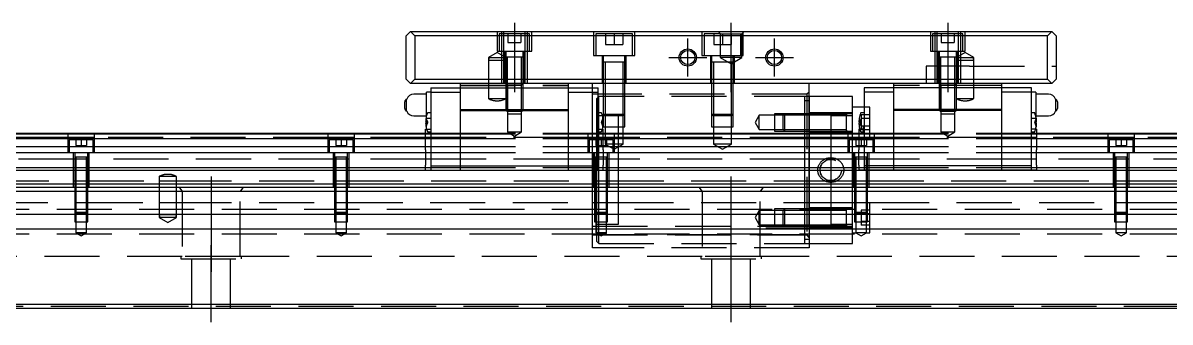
# Model space of a CAD drawing. Extents: x -18 to 1046, y -319 to 82.
# Drawn here: x 246.6 to 511.3, y -291 to -221.9 of the extents above; entities that cross this region are included whole.
import ezdxf

# ---------------------------------------------------------------- set-up
doc = ezdxf.new("R2010")
doc.units = 0
doc.linetypes.add('CENTER', pattern=[50.8, 31.75, -6.35, 6.35, -6.35])
doc.linetypes.add('DASHED', pattern=[19.05, 12.7, -6.35])
doc.layers.get('0').update_dxf_attribs({"linetype": 'CONTINUOUS'})
doc.layers.add('CENTER', color=1, linetype='CENTER')

msp = doc.modelspace()

# ---------------------------------------------------------------- linework, layer by layer
at = {"color": 7, "linetype": 'CONTINUOUS'}
for p, q in [((335, -224.87), (336, -223.87)), ((335, -234.87), (335, -224.87)), ((336, -223.87), (484, -223.87)), ((336, -223.87), (337, -224.87)), ((483, -224.87), (337, -224.87)), ((337, -224.87), (337, -234.87)), ((483, -224.87), (484, -223.87)), ((483, -234.87), (483, -224.87)), ((484, -223.87), (485, -224.87)), ((485, -224.87), (485, -234.87)), ((336, -235.87), (335, -234.87)), ((337, -234.87), (336, -235.87)), ((337, -234.87), (483, -234.87)), ((484, -235.87), (483, -234.87)), ((485, -234.87), (484, -235.87)), ((484, -235.87), (336, -235.87)), ((340.7, -237.87), (339.7, -237.87)), ((339.7, -243.33), (339.7, -237.87)), ((340.7, -236.87), (340.7, -237.87)), ((340.7, -236.87), (347.5, -236.87)), ((340.7, -237.87), (340.7, -254.87)), ((340.7, -237.87), (347.5, -237.87)), ((347.5, -235.87), (347.5, -236.87)), ((347.5, -236.87), (347.5, -241.87)), ((347.5, -236.87), (372.5, -236.87)), ((372.5, -236.87), (372.5, -235.87)), ((372.5, -236.87), (379.3, -236.87)), ((372.5, -241.87), (372.5, -236.87)), ((372.5, -237.87), (379.3, -237.87)), ((378, -236.87), (378, -235.87)), ((379.3, -237.87), (379.3, -236.87)), ((379.3, -254.87), (379.3, -237.87)), ((428, -247.37), (428, -235.87)), ((447.5, -236.87), (440.7, -236.87)), ((440.7, -236.87), (440.7, -237.87)), ((440.7, -237.87), (440.7, -254.87)), ((447.5, -237.87), (440.7, -237.87)), ((447.5, -235.87), (447.5, -236.87)), ((447.5, -236.87), (447.5, -241.87)), ((472.5, -236.87), (447.5, -236.87)), ((472.5, -236.87), (472.5, -235.87)), ((479.3, -236.87), (472.5, -236.87)), ((472.5, -241.87), (472.5, -236.87)), ((479.3, -237.87), (472.5, -237.87)), ((479.3, -237.87), (479.3, -236.87)), ((480.3, -237.87), (479.3, -237.87)), ((479.3, -254.87), (479.3, -237.87)), ((480.3, -237.87), (480.3, -243.33)), ((334.7, -241.62), (334.7, -240.12)), ((335.12, -242.26), (335.12, -239.48)), ((339.7, -238.37), (336.75, -238.37)), ((438, -238.87), (428, -238.87)), ((438, -247.37), (438, -238.87)), ((483.25, -238.37), (480.3, -238.37)), ((484.88, -239.48), (484.88, -242.26)), ((485.3, -240.12), (485.3, -241.62)), ((336.75, -243.37), (339.69, -243.37)), ((340.7, -242.67), (339.99, -242.67)), ((347.5, -241.87), (372.5, -241.87)), ((347.5, -241.87), (347.5, -242.12)), ((347.5, -242.12), (347.5, -254.87)), ((347.5, -242.12), (372.5, -242.12)), ((372.5, -242.12), (372.5, -241.87)), ((372.5, -254.87), (372.5, -242.12)), ((380.01, -242.67), (379.3, -242.67)), ((440.7, -241.37), (438, -241.37)), ((440.7, -242.67), (439.99, -242.67)), ((447.5, -241.87), (447.5, -242.12)), ((472.5, -241.87), (447.5, -241.87)), ((447.5, -242.12), (447.5, -254.87)), ((472.5, -242.12), (447.5, -242.12)), ((472.5, -242.12), (472.5, -241.87)), ((472.5, -254.87), (472.5, -242.12)), ((480.01, -242.67), (479.3, -242.67)), ((480.31, -243.37), (483.25, -243.37)), ((339.5, -244.77), (339.58, -244.77)), ((339.58, -244.97), (339.5, -244.97)), ((339.58, -244.77), (339.58, -244.97)), ((380.42, -244.97), (380.42, -244.77)), ((380.42, -244.77), (380.5, -244.77)), ((380.5, -244.97), (380.42, -244.97)), ((439.5, -244.77), (439.58, -244.77)), ((439.58, -244.97), (439.5, -244.97)), ((439.58, -244.77), (439.58, -244.97)), ((480.42, -244.97), (480.42, -244.77)), ((480.42, -244.77), (480.5, -244.77)), ((480.5, -244.97), (480.42, -244.97)), ((0, -247.37), (339.5, -247.37)), ((0, -247.5), (339.5, -247.5)), ((0, -248.58), (339.5, -248.58)), ((339.5, -248.84), (339.5, -246.44)), ((339.5, -246.44), (339.71, -246.44)), ((339.5, -250.4), (339.5, -248.84)), ((339.99, -247.07), (340.7, -247.07)), ((379.3, -247.07), (380.01, -247.07)), ((380.29, -246.44), (380.5, -246.44)), ((380.5, -248.84), (380.5, -246.44)), ((380.5, -247.37), (439.5, -247.37)), ((380.5, -247.5), (439.5, -247.5)), ((380.5, -248.58), (439.5, -248.58)), ((380.5, -250.4), (380.5, -248.84)), ((439.5, -246.44), (439.5, -248.84)), ((439.71, -246.44), (439.5, -246.44)), ((439.5, -248.84), (439.5, -250.4)), ((439.99, -247.07), (440.7, -247.07)), ((479.3, -247.07), (480.01, -247.07)), ((480.5, -246.44), (480.29, -246.44)), ((480.5, -246.44), (480.5, -248.84)), ((480.5, -247.37), (820, -247.37)), ((480.5, -247.5), (820, -247.5)), ((480.5, -248.58), (820, -248.58)), ((480.5, -248.84), (480.5, -250.4)), ((0, -250.45), (339.5, -250.45)), ((339.5, -251.22), (339.5, -250.4)), ((339.5, -251.22), (339.5, -254.74)), ((380.5, -251.22), (380.5, -250.4)), ((380.5, -250.45), (439.5, -250.45)), ((380.5, -251.22), (380.5, -254.74)), ((439.5, -250.4), (439.5, -251.22)), ((439.5, -254.74), (439.5, -251.22)), ((480.5, -250.4), (480.5, -251.22)), ((480.5, -250.45), (820, -250.45)), ((480.5, -254.74), (480.5, -251.22)), ((0, -251.8), (339.5, -251.8)), ((381.5, -252.87), (378.5, -252.87)), ((379.3, -252.87), (378.5, -252.87)), ((380, -252.87), (379.3, -252.87)), ((380.5, -252.87), (380, -252.87)), ((380.5, -251.8), (439.5, -251.8)), ((381.5, -252.87), (380.5, -252.87)), ((439.5, -252.87), (438.5, -252.87)), ((441.5, -252.87), (440.7, -252.87)), ((480.5, -251.8), (820, -251.8)), ((0, -255.28), (339.5, -255.28)), ((0, -255.87), (339.5, -255.87)), ((339.5, -255.87), (339.5, -254.74)), ((339.5, -255.87), (380.5, -255.87)), ((340.7, -254.87), (347.5, -254.87)), ((340.7, -254.87), (340.7, -255.87)), ((340.7, -255.87), (347.5, -255.87)), ((347.5, -254.87), (347.5, -255.87)), ((347.5, -254.87), (372.5, -254.87)), ((347.5, -255.87), (372.5, -255.87)), ((372.5, -254.87), (379.3, -254.87)), ((372.5, -255.87), (372.5, -254.87)), ((372.5, -255.87), (379.3, -255.87)), ((379.3, -255.87), (379.3, -254.87)), ((380.5, -255.87), (380.5, -254.74)), ((380.5, -255.28), (439.5, -255.28)), ((380.5, -255.87), (820, -255.87)), ((439.5, -254.74), (439.5, -255.87)), ((440.7, -255.87), (439.5, -255.87)), ((447.5, -254.87), (440.7, -254.87)), ((440.7, -254.87), (440.7, -255.87)), ((447.5, -255.87), (440.7, -255.87)), ((447.5, -254.87), (447.5, -255.87)), ((472.5, -254.87), (447.5, -254.87)), ((472.5, -255.87), (447.5, -255.87)), ((479.3, -254.87), (472.5, -254.87)), ((472.5, -255.87), (472.5, -254.87)), ((479.3, -255.87), (472.5, -255.87)), ((479.3, -255.87), (479.3, -254.87)), ((480.5, -255.87), (479.3, -255.87)), ((480.5, -254.74), (480.5, -255.87)), ((480.5, -255.28), (820, -255.28)), ((0, -259.07), (820, -259.07)), ((1, -259.87), (819, -259.87)), ((818, -260.87), (2, -260.87)), ((818, -266.17), (2, -266.17)), ((818, -269.57), (2, -269.57)), ((819, -287.87), (1, -287.87)), ((2, -286.87), (818, -286.87))]:
    msp.add_line(p, q, dxfattribs=at)
at = {"color": 3, "linetype": 'DASHED'}
for p, q in [((356, -223.87), (356, -228.37)), ((356.5, -224.37), (356.5, -228.37)), ((363.5, -224.37), (356.5, -224.37)), ((357, -223.87), (357, -224.37)), ((357, -224.37), (357, -228.37)), ((357.5, -223.87), (357.5, -235.87)), ((358.5, -224.37), (358.5, -226.37)), ((360, -224.37), (360, -226.37)), ((361.5, -224.37), (361.5, -226.37)), ((362.5, -235.87), (362.5, -223.87)), ((363, -224.37), (363, -223.87)), ((363, -228.37), (363, -224.37)), ((363.5, -228.37), (363.5, -224.37)), ((364, -228.37), (364, -223.87)), ((378.25, -223.87), (378.25, -229.37)), ((378.75, -224.37), (378.75, -229.37)), ((387.25, -224.37), (378.75, -224.37)), ((381, -224.37), (381, -226.87)), ((383, -224.37), (383, -226.87)), ((385, -224.37), (385, -226.87)), ((387.25, -229.37), (387.25, -224.37)), ((387.75, -229.37), (387.75, -223.87)), ((403.25, -223.87), (403.25, -229.37)), ((403.75, -224.37), (403.75, -229.37)), ((407.5, -224.37), (403.75, -224.37)), ((406, -224.37), (406, -226.87)), ((407, -223.87), (407.5, -224.37)), ((407.5, -224.37), (407.5, -229.87)), ((407.5, -224.37), (412.5, -224.37)), ((408, -224.37), (408, -226.87)), ((410, -224.37), (410, -226.87)), ((412.25, -229.37), (412.25, -224.37)), ((412.5, -224.37), (413, -223.87)), ((412.5, -229.87), (412.5, -224.37)), ((412.75, -229.37), (412.75, -223.87)), ((456, -223.87), (456, -228.37)), ((456.5, -224.37), (456.5, -228.37)), ((463.5, -224.37), (456.5, -224.37)), ((457, -223.87), (457, -224.37)), ((457, -224.37), (457, -228.37)), ((457.5, -223.87), (457.5, -235.87)), ((458.5, -224.37), (458.5, -226.37)), ((460, -224.37), (460, -226.37)), ((461.5, -224.37), (461.5, -226.37)), ((462.5, -235.87), (462.5, -223.87)), ((463, -224.37), (463, -223.87)), ((463, -228.37), (463, -224.37)), ((463.5, -228.37), (463.5, -224.37)), ((464, -228.37), (464, -223.87)), ((358.5, -226.37), (360, -226.37)), ((360, -226.37), (361.5, -226.37)), ((381, -226.87), (383, -226.87)), ((383, -226.87), (385, -226.87)), ((406, -226.87), (408, -226.87)), ((408, -226.87), (410, -226.87)), ((458.5, -226.37), (460, -226.37)), ((460, -226.37), (461.5, -226.37)), ((356, -228.72), (354, -229.87)), ((354, -229.87), (354, -230.5)), ((354.17, -229.87), (354, -230.5)), ((354, -229.87), (358, -229.87)), ((356, -228.37), (364, -228.37)), ((358, -229.87), (356, -228.72)), ((357, -228.37), (357, -235.87)), ((357.75, -228.37), (357.75, -235.87)), ((358, -230.5), (357.83, -229.87)), ((358, -228.37), (358, -229.77)), ((362, -229.77), (358, -229.77)), ((362, -229.77), (358, -229.77)), ((362, -229.77), (358, -229.77)), ((362, -229.77), (358, -229.77)), ((358, -229.77), (358, -235.87)), ((358, -229.77), (358, -229.77)), ((358, -229.77), (358, -229.78)), ((358.35, -229.77), (358.35, -235.87)), ((361.65, -235.87), (361.65, -229.77)), ((362, -229.77), (362, -228.37)), ((362, -229.77), (362, -229.77)), ((362, -235.87), (362, -229.77)), ((362, -229.78), (362, -229.77)), ((362.25, -235.87), (362.25, -228.37)), ((363, -235.87), (363, -228.37)), ((378.25, -229.37), (387.75, -229.37)), ((380.25, -229.37), (380.25, -235.87)), ((380.5, -229.37), (380.5, -230.97)), ((385.5, -230.97), (385.5, -229.37)), ((385.75, -235.87), (385.75, -229.37)), ((403.25, -229.37), (412.75, -229.37)), ((405.25, -229.37), (405.25, -235.87)), ((405.5, -229.37), (405.5, -230.97)), ((407.5, -229.87), (410, -231.31)), ((412.5, -229.87), (407.5, -229.87)), ((410, -231.31), (412.5, -229.87)), ((410.5, -230.97), (410.5, -229.37)), ((410.75, -235.87), (410.75, -229.37)), ((456, -228.37), (464, -228.37)), ((457, -228.37), (457, -235.87)), ((457.75, -228.37), (457.75, -235.87)), ((458, -228.37), (458, -229.77)), ((462, -229.77), (458, -229.77)), ((462, -229.77), (458, -229.77)), ((462, -229.77), (458, -229.77)), ((462, -229.77), (458, -229.77)), ((462, -229.77), (458, -229.77)), ((462, -229.77), (458, -229.77)), ((458, -229.77), (458, -229.78)), ((458, -229.77), (458, -235.87)), ((458, -229.77), (458, -229.77)), ((458.35, -229.77), (458.35, -235.87)), ((458.35, -229.77), (458.35, -235.87)), ((461.65, -235.87), (461.65, -229.77)), ((461.65, -235.87), (461.65, -229.77)), ((462, -229.77), (462, -228.37)), ((464, -228.72), (462, -229.87)), ((462, -229.78), (462, -229.77)), ((462, -229.77), (462, -229.77)), ((462, -235.87), (462, -229.77)), ((462.17, -229.87), (462, -230.5)), ((462, -229.87), (466, -229.87)), ((462.25, -235.87), (462.25, -228.37)), ((463, -235.87), (463, -228.37)), ((466, -229.87), (464, -228.72)), ((466, -230.5), (465.83, -229.87)), ((466, -230.5), (466, -229.87)), ((354, -230.5), (354, -235.87)), ((354, -230.5), (357, -230.5)), ((357, -230.5), (358, -230.5)), ((385.5, -230.97), (380.5, -230.97)), ((385.5, -230.97), (380.5, -230.97)), ((380.5, -230.97), (380.5, -235.87)), ((380.5, -230.97), (380.5, -230.97)), ((380.5, -230.97), (380.5, -230.98)), ((380.9, -230.97), (380.9, -235.87)), ((385.1, -235.87), (385.1, -230.97)), ((385.5, -230.97), (385.5, -230.97)), ((385.5, -235.87), (385.5, -230.97)), ((385.5, -230.98), (385.5, -230.97)), ((410.5, -230.97), (405.5, -230.97)), ((405.5, -230.97), (405.5, -235.87)), ((405.5, -230.97), (405.5, -230.97)), ((405.5, -230.97), (405.5, -230.98)), ((405.9, -230.97), (405.9, -235.87)), ((410.1, -235.87), (410.1, -230.97)), ((410.5, -230.97), (410.5, -230.97)), ((410.5, -235.87), (410.5, -230.97)), ((410.5, -230.98), (410.5, -230.97)), ((465, -231.87), (455, -231.87)), ((455, -231.87), (455, -235.87)), ((462, -230.5), (463, -230.5)), ((463, -230.5), (466, -230.5)), ((465, -231.87), (485, -231.87)), ((466, -235.87), (466, -230.5)), ((347.5, -235.87), (372.5, -235.87)), ((347.5, -236.37), (372.5, -236.37)), ((354, -235.87), (354, -239.37)), ((358, -235.87), (358, -242.02)), ((358, -235.87), (358.38, -236.25)), ((358, -235.87), (362, -235.87)), ((358.35, -235.87), (358.35, -242.37)), ((358.38, -236.25), (358.38, -242.87)), ((358.38, -236.25), (361.62, -236.25)), ((361.62, -236.25), (362, -235.87)), ((361.62, -242.87), (361.62, -236.25)), ((361.65, -242.37), (361.65, -235.87)), ((362, -242.02), (362, -235.87)), ((378, -247.37), (378, -236.87)), ((380.5, -235.87), (380.5, -242.97)), ((380.5, -235.87), (380.5, -242.97)), ((380.9, -235.87), (380.9, -243.37)), ((385.1, -243.37), (385.1, -235.87)), ((385.5, -242.97), (385.5, -235.87)), ((385.5, -242.97), (385.5, -235.87)), ((405.5, -235.87), (405.5, -242.97)), ((405.5, -235.87), (405.5, -242.97)), ((405.9, -235.87), (405.9, -243.37)), ((410.1, -243.37), (410.1, -235.87)), ((410.5, -242.97), (410.5, -235.87)), ((410.5, -242.97), (410.5, -235.87)), ((428, -237.87), (427.5, -238.37)), ((472.5, -235.87), (447.5, -235.87)), ((472.5, -236.37), (447.5, -236.37)), ((458, -235.87), (458, -242.02)), ((458, -235.87), (458.38, -236.25)), ((458, -235.87), (462, -235.87)), ((458.35, -235.87), (458.35, -242.37)), ((458.35, -235.87), (458.35, -242.37)), ((458.38, -236.25), (458.38, -242.87)), ((458.38, -236.25), (461.62, -236.25)), ((461.62, -236.25), (462, -235.87)), ((461.62, -242.87), (461.62, -236.25)), ((461.65, -242.37), (461.65, -235.87)), ((461.65, -242.37), (461.65, -235.87)), ((462, -242.02), (462, -235.87)), ((466, -239.37), (466, -235.87)), ((354, -239.37), (358, -239.37)), ((355.94, -239.87), (356.06, -239.87)), ((427.5, -238.37), (378, -238.37)), ((379.3, -239.07), (379, -239.37)), ((379, -247.37), (379, -239.37)), ((379.5, -238.87), (379.3, -239.07)), ((380.5, -238.87), (379.5, -238.87)), ((379.5, -242.67), (379.5, -238.87)), ((380.9, -238.87), (380.5, -238.87)), ((428, -238.87), (380.9, -238.87)), ((427, -242.12), (427, -238.87)), ((428, -239.87), (427, -239.87)), ((427.5, -238.37), (427.5, -270.88)), ((428, -238.87), (428, -247.37)), ((462, -239.37), (466, -239.37)), ((463.94, -239.87), (464.06, -239.87)), ((339.69, -243.37), (339.7, -243.37)), ((339.7, -243.87), (339.7, -243.33)), ((358, -242.02), (358.35, -242.37)), ((358, -242.02), (362, -242.02)), ((361.65, -242.37), (358.35, -242.37)), ((358.38, -242.87), (358.38, -247.07)), ((358.38, -242.87), (361.62, -242.87)), ((361.62, -247.07), (361.62, -242.87)), ((361.65, -242.37), (362, -242.02)), ((380.9, -243.37), (379, -243.37)), ((379.5, -246.44), (379.5, -242.67)), ((380.5, -242.97), (380.5, -245.87)), ((380.5, -242.97), (380.9, -243.37)), ((380.5, -242.97), (385.5, -242.97)), ((380.9, -243.37), (380.9, -245.87)), ((385.1, -243.37), (380.9, -243.37)), ((384, -255.87), (384, -243.37)), ((385.1, -243.37), (385.5, -242.97)), ((385.1, -245.87), (385.1, -243.37)), ((385.5, -245.87), (385.5, -242.97)), ((405.5, -242.97), (405.5, -245.87)), ((405.5, -242.97), (405.9, -243.37)), ((405.5, -242.97), (410.5, -242.97)), ((405.9, -243.37), (405.9, -245.87)), ((410.1, -243.37), (405.9, -243.37)), ((410.1, -243.37), (410.5, -242.97)), ((410.1, -245.87), (410.1, -243.37)), ((410.5, -245.87), (410.5, -242.97)), ((416.5, -243.22), (415.55, -244.87)), ((416.5, -246.52), (416.5, -243.22)), ((420, -243.22), (416.5, -243.22)), ((420, -242.87), (420, -246.87)), ((422.35, -242.87), (420, -242.87)), ((422, -243.22), (420, -243.22)), ((422.35, -242.87), (422, -243.22)), ((422, -246.52), (422, -243.22)), ((428, -243.22), (422, -243.22)), ((422.35, -242.87), (422.35, -246.87)), ((428, -242.87), (422.35, -242.87)), ((428, -242.87), (422.35, -242.87)), ((427, -242.52), (427, -242.12)), ((427, -246.72), (427, -242.52)), ((438, -242.62), (428, -242.62)), ((436.61, -242.87), (428, -242.87)), ((436.6, -243.22), (428, -243.22)), ((438, -243.37), (433, -243.37)), ((433, -243.37), (433, -253.41)), ((436.6, -243.22), (436.6, -242.87)), ((436.6, -244.87), (436.6, -242.87)), ((436.6, -246.87), (436.6, -242.87)), ((436.6, -242.87), (436.6, -243.09)), ((436.6, -243.09), (436.6, -242.87)), ((436.6, -242.87), (436.6, -243.09)), ((436.6, -243.09), (436.6, -242.87)), ((438, -242.87), (436.6, -242.87)), ((436.6, -244.73), (436.6, -243.09)), ((436.6, -246.52), (436.6, -243.22)), ((440, -243.14), (440, -244)), ((442, -243.14), (440, -243.14)), ((442, -241.37), (440.7, -241.37)), ((442, -247.37), (442, -241.37)), ((458, -242.02), (458.35, -242.37)), ((458, -242.02), (462, -242.02)), ((461.65, -242.37), (458.35, -242.37)), ((458.38, -242.87), (458.38, -247.07)), ((458.38, -242.87), (461.62, -242.87)), ((461.62, -247.07), (461.62, -242.87)), ((461.65, -242.37), (462, -242.02)), ((480.3, -243.33), (480.3, -243.87)), ((480.3, -243.37), (480.31, -243.37)), ((339.58, -243.87), (339.9, -244.77)), ((339.58, -243.87), (339.58, -243.87)), ((339.58, -243.87), (339.58, -243.87)), ((339.58, -243.87), (339.58, -243.87)), ((339.58, -243.87), (339.58, -243.87)), ((339.9, -244.77), (339.58, -244.77)), ((339.9, -244.97), (339.58, -245.87)), ((339.9, -244.97), (339.58, -244.97)), ((339.58, -245.87), (339.58, -245.87)), ((339.58, -245.87), (339.58, -245.87)), ((339.7, -243.87), (340.7, -243.87)), ((339.9, -244.77), (339.94, -244.87)), ((339.9, -244.97), (339.94, -244.87)), ((380.1, -244.77), (380.06, -244.87)), ((380.1, -244.97), (380.06, -244.87)), ((380.42, -243.87), (380.1, -244.77)), ((380.42, -244.77), (380.1, -244.77)), ((380.1, -244.97), (380.42, -245.87)), ((380.42, -244.97), (380.1, -244.97)), ((380.42, -243.87), (380.42, -243.87)), ((380.42, -243.87), (380.42, -243.87)), ((380.42, -245.87), (380.42, -245.87)), ((380.42, -245.87), (380.42, -245.87)), ((380.42, -245.87), (380.42, -245.87)), ((380.42, -245.87), (380.42, -245.87)), ((380.5, -245.87), (385.5, -245.87)), ((380.9, -245.87), (380.9, -249.87)), ((385.1, -249.87), (385.1, -245.87)), ((405.5, -245.87), (410.5, -245.87)), ((405.9, -245.87), (405.9, -249.87)), ((410.1, -249.87), (410.1, -245.87)), ((415.55, -244.87), (416.5, -246.52)), ((436.6, -246.65), (436.6, -244.73)), ((439.58, -243.87), (439.9, -244.77)), ((439.58, -243.87), (439.58, -243.87)), ((439.58, -243.87), (439.58, -243.87)), ((439.58, -243.87), (439.58, -243.87)), ((439.58, -243.87), (439.58, -243.87)), ((439.9, -244.77), (439.58, -244.77)), ((439.9, -244.97), (439.58, -245.87)), ((439.9, -244.97), (439.58, -244.97)), ((439.58, -245.87), (439.58, -245.87)), ((439.58, -245.87), (439.58, -245.87)), ((439.9, -244.77), (439.94, -244.87)), ((439.9, -244.97), (439.94, -244.87)), ((440, -244), (440, -245.74)), ((442, -244), (440, -244)), ((440, -245.74), (440, -246.6)), ((442, -245.74), (440, -245.74)), ((440.5, -245.77), (440.5, -246.93)), ((479.3, -243.87), (480.3, -243.87)), ((480.1, -244.77), (480.06, -244.87)), ((480.1, -244.97), (480.06, -244.87)), ((480.42, -243.87), (480.1, -244.77)), ((480.42, -244.77), (480.1, -244.77)), ((480.1, -244.97), (480.42, -245.87)), ((480.42, -244.97), (480.1, -244.97)), ((480.42, -243.87), (480.42, -243.87)), ((480.42, -243.87), (480.42, -243.87)), ((480.42, -245.87), (480.42, -245.87)), ((480.42, -245.87), (480.42, -245.87)), ((480.42, -245.87), (480.42, -245.87)), ((480.42, -245.87), (480.42, -245.87)), ((257, -248.37), (203, -248.37)), ((257, -251.87), (257, -247.37)), ((263, -248.37), (257, -248.37)), ((263, -247.37), (263, -251.87)), ((317, -248.37), (263, -248.37)), ((317, -251.87), (317, -247.37)), ((323, -248.37), (317, -248.37)), ((323, -247.37), (323, -251.87)), ((339.5, -248.37), (323, -248.37)), ((339.5, -247.37), (340.7, -247.37)), ((339.5, -247.5), (340.7, -247.5)), ((340.7, -248.37), (339.5, -248.37)), ((339.5, -248.58), (340.7, -248.58)), ((339.71, -246.44), (340.7, -246.44)), ((340.7, -247.37), (347.5, -247.37)), ((340.7, -247.5), (347.5, -247.5)), ((347.5, -248.37), (340.7, -248.37)), ((340.7, -248.58), (347.5, -248.58)), ((347.5, -247.37), (372.5, -247.37)), ((347.5, -247.5), (372.5, -247.5)), ((372.5, -248.37), (347.5, -248.37)), ((347.5, -248.58), (372.5, -248.58)), ((358.38, -247.07), (360, -248.01)), ((358.38, -247.07), (361.62, -247.07)), ((360, -248.01), (361.62, -247.07)), ((372.5, -247.37), (379.3, -247.37)), ((372.5, -247.5), (379.3, -247.5)), ((377, -248.37), (372.5, -248.37)), ((372.5, -248.58), (379.3, -248.58)), ((377, -251.87), (377, -247.37)), ((378, -248.37), (377, -248.37)), ((378, -248.87), (378, -247.37)), ((379, -248.37), (378, -248.37)), ((379, -248.87), (379, -247.37)), ((379.3, -248.37), (379, -248.37)), ((379.3, -246.44), (380.29, -246.44)), ((379.3, -247.37), (380.5, -247.37)), ((379.3, -247.5), (380.5, -247.5)), ((380.5, -248.37), (379.3, -248.37)), ((379.3, -248.58), (380.5, -248.58)), ((379.5, -247.07), (379.5, -246.44)), ((379.5, -247.37), (379.5, -247.07)), ((379.5, -248.87), (379.5, -247.37)), ((383, -248.37), (380.5, -248.37)), ((383, -247.37), (383, -251.87)), ((384, -248.37), (383, -248.37)), ((427, -248.37), (384, -248.37)), ((416.5, -246.52), (420, -246.52)), ((420, -246.52), (422, -246.52)), ((420, -246.87), (422.35, -246.87)), ((422, -246.52), (428, -246.52)), ((422, -246.52), (422.35, -246.87)), ((422.35, -246.87), (428, -246.87)), ((422.35, -246.87), (428, -246.87)), ((427, -247.12), (427, -246.72)), ((427, -247.37), (427, -247.12)), ((427, -259.87), (427, -247.37)), ((428, -248.37), (427, -248.37)), ((428, -246.52), (436.6, -246.52)), ((428, -246.87), (436.6, -246.87)), ((428, -247.12), (438, -247.12)), ((428, -250.55), (428, -247.37)), ((428, -247.37), (428, -250.55)), ((433, -248.37), (428, -248.37)), ((437, -248.37), (433, -248.37)), ((436.6, -246.87), (436.6, -246.52)), ((436.6, -246.87), (436.6, -246.65)), ((436.6, -246.65), (436.6, -246.87)), ((436.6, -246.87), (436.61, -246.87)), ((436.6, -246.87), (436.6, -246.87)), ((436.6, -246.87), (438, -246.87)), ((437, -251.87), (437, -247.37)), ((438, -248.37), (437, -248.37)), ((438, -248.87), (438, -247.37)), ((439.5, -248.37), (438, -248.37)), ((439.5, -247.37), (440.7, -247.37)), ((439.5, -247.5), (440.7, -247.5)), ((440.7, -248.37), (439.5, -248.37)), ((439.5, -248.58), (440.7, -248.58)), ((440.7, -246.44), (439.71, -246.44)), ((442, -246.6), (440, -246.6)), ((440.7, -247.37), (447.5, -247.37)), ((440.7, -247.5), (447.5, -247.5)), ((443, -248.37), (440.7, -248.37)), ((440.7, -248.58), (447.5, -248.58)), ((442, -248.37), (442, -247.37)), ((443, -247.37), (443, -251.87)), ((447.5, -248.37), (443, -248.37)), ((447.5, -247.37), (472.5, -247.37)), ((447.5, -247.5), (472.5, -247.5)), ((472.5, -248.37), (447.5, -248.37)), ((447.5, -248.58), (472.5, -248.58)), ((458.38, -247.07), (460, -248.01)), ((458.38, -247.07), (461.62, -247.07)), ((460, -248.01), (461.62, -247.07)), ((472.5, -247.37), (479.3, -247.37)), ((472.5, -247.5), (479.3, -247.5)), ((479.3, -248.37), (472.5, -248.37)), ((472.5, -248.58), (479.3, -248.58)), ((480.29, -246.44), (479.3, -246.44)), ((479.3, -247.37), (480.5, -247.37)), ((479.3, -247.5), (480.5, -247.5)), ((480.5, -248.37), (479.3, -248.37)), ((479.3, -248.58), (480.5, -248.58)), ((497, -248.37), (480.5, -248.37)), ((497, -251.87), (497, -247.37)), ((503, -248.37), (497, -248.37)), ((503, -247.37), (503, -251.87)), ((557, -248.37), (503, -248.37)), ((257.25, -248.87), (257.25, -251.87)), ((262.75, -248.87), (257.25, -248.87)), ((258.75, -248.87), (258.75, -250.17)), ((258.75, -250.17), (260, -250.17)), ((260, -248.87), (260, -250.17)), ((260, -250.17), (261.25, -250.17)), ((261.25, -248.87), (261.25, -250.17)), ((262.75, -251.87), (262.75, -248.87)), ((317.25, -248.87), (317.25, -251.87)), ((322.75, -248.87), (317.25, -248.87)), ((318.75, -248.87), (318.75, -250.17)), ((318.75, -250.17), (320, -250.17)), ((320, -248.87), (320, -250.17)), ((320, -250.17), (321.25, -250.17)), ((321.25, -248.87), (321.25, -250.17)), ((322.75, -251.87), (322.75, -248.87)), ((339.5, -250.45), (340.7, -250.45)), ((340.7, -250.45), (347.5, -250.45)), ((347.5, -250.45), (372.5, -250.45)), ((372.5, -250.45), (379.3, -250.45)), ((377.25, -248.87), (377.25, -251.87)), ((379.3, -248.87), (377.25, -248.87)), ((378, -251.87), (378, -248.87)), ((378.75, -248.87), (378.75, -250.17)), ((378.75, -250.17), (380, -250.17)), ((379, -251.87), (379, -248.87)), ((380.5, -248.87), (379.3, -248.87)), ((379.3, -250.45), (380.5, -250.45)), ((379.5, -251.87), (379.5, -248.87)), ((380, -248.87), (380, -250.17)), ((380, -250.17), (381.25, -250.17)), ((382.75, -248.87), (380.5, -248.87)), ((380.9, -249.87), (383, -251.08)), ((385.1, -249.87), (380.9, -249.87)), ((381.25, -248.87), (381.25, -250.17)), ((382.75, -251.87), (382.75, -248.87)), ((383, -251.08), (385.1, -249.87)), ((405.9, -249.87), (408, -251.08)), ((410.1, -249.87), (405.9, -249.87)), ((408, -251.08), (410.1, -249.87)), ((428, -259.87), (428, -250.55)), ((428, -250.55), (428, -259.87)), ((437.25, -248.87), (437.25, -251.87)), ((439.5, -248.87), (437.25, -248.87)), ((438, -251.87), (438, -248.87)), ((438.75, -248.87), (438.75, -250.17)), ((438.75, -250.17), (440, -250.17)), ((440.7, -248.87), (439.5, -248.87)), ((439.5, -250.45), (440.7, -250.45)), ((440, -248.87), (440, -250.17)), ((440, -250.17), (441.25, -250.17)), ((442.75, -248.87), (440.7, -248.87)), ((440.7, -250.45), (447.5, -250.45)), ((441.25, -248.87), (441.25, -250.17)), ((442.75, -248.87), (443, -248.87)), ((442.75, -251.87), (442.75, -248.87)), ((447.5, -250.45), (472.5, -250.45)), ((472.5, -250.45), (479.3, -250.45)), ((479.3, -250.45), (480.5, -250.45)), ((497.25, -248.87), (497.25, -251.87)), ((502.75, -248.87), (497.25, -248.87)), ((498.75, -248.87), (498.75, -250.17)), ((498.75, -250.17), (500, -250.17)), ((500, -248.87), (500, -250.17)), ((500, -250.17), (501.25, -250.17)), ((501.25, -248.87), (501.25, -250.17)), ((502.75, -251.87), (502.75, -248.87)), ((258.25, -253.37), (201.75, -253.37)), ((263, -251.87), (257, -251.87)), ((258.25, -259.87), (258.25, -251.87)), ((258.5, -253.37), (258.25, -253.37)), ((258.5, -251.87), (258.5, -252.87)), ((258.5, -252.86), (258.5, -252.87)), ((258.5, -252.87), (258.5, -259.87)), ((258.5, -252.87), (258.5, -252.87)), ((260, -252.87), (258.5, -252.87)), ((258.75, -253.37), (258.5, -253.37)), ((258.75, -252.87), (258.75, -259.87)), ((261.25, -253.37), (258.75, -253.37)), ((261.5, -252.87), (260, -252.87)), ((261.25, -259.87), (261.25, -252.87)), ((261.5, -253.37), (261.25, -253.37)), ((261.5, -252.87), (261.5, -251.87)), ((261.5, -252.87), (261.5, -252.86)), ((261.5, -259.87), (261.5, -252.87)), ((261.5, -252.87), (261.5, -252.87)), ((261.75, -253.37), (261.5, -253.37)), ((261.75, -251.87), (261.75, -259.87)), ((318.25, -253.37), (261.75, -253.37)), ((323, -251.87), (317, -251.87)), ((318.25, -259.87), (318.25, -251.87)), ((318.5, -253.37), (318.25, -253.37)), ((318.5, -251.87), (318.5, -252.87)), ((318.5, -252.86), (318.5, -252.87)), ((320, -252.87), (318.5, -252.87)), ((318.5, -252.87), (318.5, -252.87)), ((318.5, -252.87), (318.5, -259.87)), ((321.5, -252.87), (318.5, -252.87)), ((318.75, -253.37), (318.5, -253.37)), ((318.75, -252.87), (318.75, -259.87)), ((321.25, -253.37), (318.75, -253.37)), ((321.5, -252.87), (320, -252.87)), ((321.25, -259.87), (321.25, -252.87)), ((321.5, -253.37), (321.25, -253.37)), ((321.5, -252.87), (321.5, -251.87)), ((321.5, -252.87), (321.5, -252.86)), ((321.5, -252.87), (321.5, -252.87)), ((321.5, -259.87), (321.5, -252.87)), ((321.75, -253.37), (321.5, -253.37)), ((321.75, -251.87), (321.75, -259.87)), ((339.5, -253.37), (321.75, -253.37)), ((339.5, -251.8), (340.7, -251.8)), ((340.7, -253.37), (339.5, -253.37)), ((340.7, -251.8), (347.5, -251.8)), ((347.5, -253.37), (340.7, -253.37)), ((347.5, -251.8), (372.5, -251.8)), ((372.5, -253.37), (347.5, -253.37)), ((372.5, -251.8), (379.3, -251.8)), ((378, -253.37), (372.5, -253.37)), ((383, -251.87), (377, -251.87)), ((378, -255.87), (378, -251.87)), ((378.25, -253.37), (378, -253.37)), ((378.25, -255.87), (378.25, -251.87)), ((378.5, -253.37), (378.25, -253.37)), ((378.5, -251.87), (378.5, -252.87)), ((378.5, -252.86), (378.5, -252.87)), ((378.5, -252.87), (378.5, -255.87)), ((378.5, -252.87), (378.5, -252.87)), ((378.75, -253.37), (378.5, -253.37)), ((378.75, -252.87), (378.75, -255.87)), ((379, -253.37), (378.75, -253.37)), ((379, -252.87), (379, -251.87)), ((379, -255.87), (379, -252.87)), ((379.3, -253.37), (379, -253.37)), ((379.3, -251.8), (380.5, -251.8)), ((380.5, -253.37), (379.3, -253.37)), ((379.5, -252.87), (379.5, -251.87)), ((379.5, -255.87), (379.5, -252.87)), ((381.25, -253.37), (380.5, -253.37)), ((381.25, -259.87), (381.25, -252.87)), ((381.5, -253.37), (381.25, -253.37)), ((381.5, -252.87), (381.5, -251.87)), ((381.5, -252.87), (381.5, -252.86)), ((381.5, -259.87), (381.5, -252.87)), ((381.5, -252.87), (381.5, -252.87)), ((381.75, -253.37), (381.5, -253.37)), ((381.75, -251.87), (381.75, -259.87)), ((427, -253.37), (381.75, -253.37)), ((428, -253.37), (427, -253.37)), ((438, -253.37), (428, -253.37)), ((430.52, -254.26), (430.61, -254.15)), ((430.61, -254.15), (430.7, -254.04)), ((430.7, -254.04), (430.8, -253.93)), ((430.8, -253.93), (430.9, -253.83)), ((430.9, -253.83), (431.01, -253.73)), ((431.01, -253.73), (431.12, -253.64)), ((431.12, -253.64), (431.24, -253.56)), ((431.24, -253.56), (431.36, -253.48)), ((431.36, -253.48), (431.48, -253.41)), ((431.48, -253.41), (431.61, -253.34)), ((431.61, -253.34), (431.74, -253.28)), ((431.74, -253.28), (431.87, -253.22)), ((431.87, -253.22), (432.01, -253.17)), ((432.01, -253.17), (432.15, -253.13)), ((432.15, -253.13), (432.29, -253.1)), ((432.29, -253.1), (432.43, -253.07)), ((432.43, -253.07), (432.57, -253.04)), ((432.57, -253.04), (432.71, -253.03)), ((432.71, -253.03), (432.85, -253.02)), ((432.85, -253.02), (433, -253.01)), ((433, -253.01), (433.15, -253.02)), ((433, -253.41), (433, -258.32)), ((433.15, -253.02), (433.29, -253.03)), ((433.29, -253.03), (433.43, -253.04)), ((433.43, -253.04), (433.57, -253.07)), ((433.57, -253.07), (433.71, -253.1)), ((433.71, -253.1), (433.85, -253.13)), ((433.85, -253.13), (433.99, -253.17)), ((433.99, -253.17), (434.13, -253.22)), ((434.13, -253.22), (434.26, -253.28)), ((434.26, -253.28), (434.39, -253.34)), ((434.39, -253.34), (434.52, -253.41)), ((434.52, -253.41), (434.64, -253.48)), ((434.64, -253.48), (434.76, -253.56)), ((434.76, -253.56), (434.88, -253.64)), ((434.88, -253.64), (434.99, -253.73)), ((434.99, -253.73), (435.1, -253.83)), ((435.1, -253.83), (435.2, -253.93)), ((435.2, -253.93), (435.3, -254.04)), ((435.3, -254.04), (435.39, -254.15)), ((435.39, -254.15), (435.48, -254.26)), ((443, -251.87), (437, -251.87)), ((438, -259.87), (438, -251.87)), ((438.25, -253.37), (438, -253.37)), ((438.25, -259.87), (438.25, -251.87)), ((438.5, -253.37), (438.25, -253.37)), ((438.5, -251.87), (438.5, -252.87)), ((438.5, -252.86), (438.5, -252.87)), ((441.5, -252.87), (438.5, -252.87)), ((438.5, -252.87), (438.5, -252.87)), ((438.5, -252.87), (438.5, -259.87)), ((438.75, -253.37), (438.5, -253.37)), ((438.75, -252.87), (438.75, -259.87)), ((439.5, -253.37), (438.75, -253.37)), ((439.5, -251.8), (440.7, -251.8)), ((440, -252.87), (439.5, -252.87)), ((440.7, -253.37), (439.5, -253.37)), ((440.7, -252.87), (440, -252.87)), ((440.7, -251.8), (447.5, -251.8)), ((441.25, -253.37), (440.7, -253.37)), ((441.25, -255.87), (441.25, -252.87)), ((441.5, -253.37), (441.25, -253.37)), ((441.5, -252.87), (441.5, -251.87)), ((441.5, -252.87), (441.5, -252.86)), ((441.5, -252.87), (441.5, -252.87)), ((441.5, -255.87), (441.5, -252.87)), ((441.75, -253.37), (441.5, -253.37)), ((441.75, -251.87), (441.75, -255.87)), ((447.5, -253.37), (441.75, -253.37)), ((447.5, -251.8), (472.5, -251.8)), ((472.5, -253.37), (447.5, -253.37)), ((472.5, -251.8), (479.3, -251.8)), ((479.3, -253.37), (472.5, -253.37)), ((479.3, -251.8), (480.5, -251.8)), ((480.5, -253.37), (479.3, -253.37)), ((498.25, -253.37), (480.5, -253.37)), ((503, -251.87), (497, -251.87)), ((498.25, -259.87), (498.25, -251.87)), ((498.5, -253.37), (498.25, -253.37)), ((498.5, -251.87), (498.5, -252.87)), ((498.5, -252.86), (498.5, -252.87)), ((498.5, -252.87), (498.5, -252.87)), ((498.5, -252.87), (498.5, -259.87)), ((500, -252.87), (498.5, -252.87)), ((498.75, -253.37), (498.5, -253.37)), ((498.75, -252.87), (498.75, -259.87)), ((501.25, -253.37), (498.75, -253.37)), ((501.5, -252.87), (500, -252.87)), ((501.25, -259.87), (501.25, -252.87)), ((501.5, -253.37), (501.25, -253.37)), ((501.5, -252.87), (501.5, -251.87)), ((501.5, -252.87), (501.5, -252.86)), ((501.5, -252.87), (501.5, -252.87)), ((501.5, -259.87), (501.5, -252.87)), ((501.75, -253.37), (501.5, -253.37)), ((501.75, -251.87), (501.75, -259.87)), ((558.25, -253.37), (501.75, -253.37)), ((0, -255.87), (339.5, -255.87)), ((339.5, -255.28), (340.7, -255.28)), ((339.5, -255.87), (340.7, -255.87)), ((340.7, -255.28), (347.5, -255.28)), ((347.5, -255.28), (372.5, -255.28)), ((372.5, -255.28), (379.3, -255.28)), ((378, -259.87), (378, -255.87)), ((378.25, -259.87), (378.25, -255.87)), ((378.5, -255.87), (378.5, -259.87)), ((378.75, -255.87), (378.75, -259.87)), ((379, -259.87), (379, -255.87)), ((379.3, -255.28), (380.5, -255.28)), ((379.3, -255.87), (380.5, -255.87)), ((379.5, -259.87), (379.5, -255.87)), ((380.5, -255.87), (439.5, -255.87)), ((384, -268.37), (384, -255.87)), ((430, -255.76), (430.01, -255.65)), ((430, -255.87), (430, -255.76)), ((430, -256.01), (430, -255.87)), ((430.01, -256.15), (430, -256.01)), ((430.01, -255.65), (430.02, -255.54)), ((430.03, -256.28), (430.01, -256.15)), ((430.02, -255.54), (430.04, -255.43)), ((430.06, -256.42), (430.03, -256.28)), ((430.04, -255.43), (430.06, -255.32)), ((430.06, -255.32), (430.08, -255.2)), ((430.08, -256.54), (430.06, -256.42)), ((430.08, -255.2), (430.11, -255.09)), ((430.11, -256.65), (430.08, -256.54)), ((430.11, -255.09), (430.15, -254.98)), ((430.15, -256.76), (430.11, -256.65)), ((430.15, -254.98), (430.19, -254.87)), ((430.19, -256.87), (430.15, -256.76)), ((430.19, -254.87), (430.24, -254.76)), ((430.24, -254.76), (430.3, -254.63)), ((430.3, -254.63), (430.37, -254.5)), ((430.37, -254.5), (430.44, -254.38)), ((430.44, -254.38), (430.52, -254.26)), ((435.48, -254.26), (435.54, -254.36)), ((435.54, -254.36), (435.6, -254.45)), ((435.6, -254.45), (435.66, -254.55)), ((435.66, -254.55), (435.71, -254.65)), ((435.71, -254.65), (435.76, -254.76)), ((435.76, -254.76), (435.81, -254.87)), ((435.81, -254.87), (435.85, -254.98)), ((435.85, -256.76), (435.81, -256.87)), ((435.85, -254.98), (435.89, -255.09)), ((435.89, -256.65), (435.85, -256.76)), ((435.89, -255.09), (435.92, -255.2)), ((435.92, -256.54), (435.89, -256.65)), ((435.92, -255.2), (435.94, -255.32)), ((435.94, -256.42), (435.92, -256.54)), ((435.94, -255.32), (435.97, -255.46)), ((435.96, -256.31), (435.94, -256.42)), ((435.98, -256.2), (435.96, -256.31)), ((435.97, -255.46), (435.99, -255.59)), ((435.99, -256.09), (435.98, -256.2)), ((435.99, -255.59), (436, -255.73)), ((436, -255.98), (435.99, -256.09)), ((436, -255.73), (436, -255.87)), ((436, -255.87), (436, -255.98)), ((439.5, -255.28), (440.7, -255.28)), ((440.7, -255.28), (447.5, -255.28)), ((441.25, -259.87), (441.25, -255.87)), ((441.5, -259.87), (441.5, -255.87)), ((441.75, -255.87), (441.75, -259.87)), ((447.5, -255.28), (472.5, -255.28)), ((472.5, -255.28), (479.3, -255.28)), ((479.3, -255.28), (480.5, -255.28)), ((480.5, -255.87), (820, -255.87)), ((201.75, -258.37), (258.25, -258.37)), ((258.25, -258.37), (258.5, -258.37)), ((258.5, -258.37), (258.75, -258.37)), ((258.75, -258.37), (261.25, -258.37)), ((261.25, -258.37), (261.5, -258.37)), ((261.5, -258.37), (261.75, -258.37)), ((261.75, -258.37), (278, -258.37)), ((278, -257.37), (278, -259.87)), ((282, -257.37), (278, -257.37)), ((278, -258.37), (282, -258.37)), ((280.06, -256.87), (279.94, -256.87)), ((282, -259.87), (282, -257.37)), ((282, -258.37), (318.25, -258.37)), ((318.25, -258.37), (318.5, -258.37)), ((318.5, -258.37), (318.75, -258.37)), ((318.75, -258.37), (321.25, -258.37)), ((321.25, -258.37), (321.5, -258.37)), ((321.5, -258.37), (321.75, -258.37)), ((321.75, -258.37), (378, -258.37)), ((378, -258.37), (378.25, -258.37)), ((378.25, -258.37), (378.5, -258.37)), ((378.5, -258.37), (378.75, -258.37)), ((378.75, -258.37), (379, -258.37)), ((379, -258.37), (381.25, -258.37)), ((381.25, -258.37), (381.5, -258.37)), ((381.5, -258.37), (381.75, -258.37)), ((381.75, -258.37), (427, -258.37)), ((427, -258.37), (428, -258.37)), ((428, -258.37), (438, -258.37)), ((430.24, -256.98), (430.19, -256.87)), ((430.29, -257.09), (430.24, -256.98)), ((430.34, -257.19), (430.29, -257.09)), ((430.4, -257.29), (430.34, -257.19)), ((430.46, -257.38), (430.4, -257.29)), ((430.52, -257.48), (430.46, -257.38)), ((430.61, -257.59), (430.52, -257.48)), ((430.7, -257.7), (430.61, -257.59)), ((430.8, -257.81), (430.7, -257.7)), ((430.9, -257.91), (430.8, -257.81)), ((431.01, -258.01), (430.9, -257.91)), ((431.12, -258.1), (431.01, -258.01)), ((431.24, -258.18), (431.12, -258.1)), ((431.36, -258.26), (431.24, -258.18)), ((431.48, -258.33), (431.36, -258.26)), ((431.61, -258.4), (431.48, -258.33)), ((431.74, -258.46), (431.61, -258.4)), ((431.87, -258.52), (431.74, -258.46)), ((432.01, -258.57), (431.87, -258.52)), ((432.15, -258.61), (432.01, -258.57)), ((432.29, -258.64), (432.15, -258.61)), ((432.43, -258.67), (432.29, -258.64)), ((432.57, -258.7), (432.43, -258.67)), ((432.71, -258.71), (432.57, -258.7)), ((432.85, -258.72), (432.71, -258.71)), ((433, -258.73), (432.85, -258.72)), ((433, -258.33), (433, -268.37)), ((433.15, -258.72), (433, -258.73)), ((433.29, -258.71), (433.15, -258.72)), ((433.43, -258.7), (433.29, -258.71)), ((433.57, -258.67), (433.43, -258.7)), ((433.71, -258.64), (433.57, -258.67)), ((433.85, -258.61), (433.71, -258.64)), ((433.99, -258.57), (433.85, -258.61)), ((434.13, -258.52), (433.99, -258.57)), ((434.26, -258.46), (434.13, -258.52)), ((434.39, -258.4), (434.26, -258.46)), ((434.52, -258.33), (434.39, -258.4)), ((434.64, -258.26), (434.52, -258.33)), ((434.76, -258.18), (434.64, -258.26)), ((434.88, -258.1), (434.76, -258.18)), ((434.99, -258.01), (434.88, -258.1)), ((435.1, -257.91), (434.99, -258.01)), ((435.2, -257.81), (435.1, -257.91)), ((435.3, -257.7), (435.2, -257.81)), ((435.39, -257.59), (435.3, -257.7)), ((435.48, -257.48), (435.39, -257.59)), ((435.56, -257.36), (435.48, -257.48)), ((435.63, -257.24), (435.56, -257.36)), ((435.7, -257.11), (435.63, -257.24)), ((435.76, -256.98), (435.7, -257.11)), ((435.81, -256.87), (435.76, -256.98)), ((438, -258.37), (438.25, -258.37)), ((438.25, -258.37), (438.5, -258.37)), ((438.5, -258.37), (438.75, -258.37)), ((438.75, -258.37), (441.25, -258.37)), ((441.25, -258.37), (441.5, -258.37)), ((441.5, -258.37), (441.75, -258.37)), ((441.75, -258.37), (498.25, -258.37)), ((498.25, -258.37), (498.5, -258.37)), ((498.5, -258.37), (498.75, -258.37)), ((498.75, -258.37), (501.25, -258.37)), ((501.25, -258.37), (501.5, -258.37)), ((501.5, -258.37), (501.75, -258.37)), ((501.75, -258.37), (538, -258.37)), ((258.5, -259.87), (258.5, -265.62)), ((258.5, -259.87), (258.5, -265.62)), ((258.75, -259.87), (258.75, -265.87)), ((261.25, -265.87), (261.25, -259.87)), ((261.5, -265.62), (261.5, -259.87)), ((261.5, -265.62), (261.5, -259.87)), ((278, -259.87), (278, -266.17)), ((282, -266.17), (282, -259.87)), ((282.58, -259.87), (283.29, -260.87)), ((283.29, -260.87), (283.29, -275.87)), ((297.42, -259.87), (296.71, -260.87)), ((296.71, -275.87), (296.71, -260.87)), ((318.5, -259.87), (318.5, -265.62)), ((318.5, -259.87), (318.5, -265.62)), ((318.75, -259.87), (318.75, -265.87)), ((321.25, -265.87), (321.25, -259.87)), ((321.5, -265.62), (321.5, -259.87)), ((321.5, -265.62), (321.5, -259.87)), ((378, -266.17), (378, -259.87)), ((378.5, -259.87), (378.5, -265.62)), ((378.5, -259.87), (378.5, -265.62)), ((378.75, -259.87), (378.75, -265.87)), ((379, -265.87), (379, -259.87)), ((379.5, -265.87), (379.5, -259.87)), ((381.25, -265.87), (381.25, -259.87)), ((381.5, -265.62), (381.5, -259.87)), ((381.5, -265.62), (381.5, -259.87)), ((402.58, -259.87), (403.29, -260.87)), ((403.29, -260.87), (403.29, -275.87)), ((417.42, -259.87), (416.71, -260.87)), ((416.71, -275.87), (416.71, -260.87)), ((427, -264.62), (427, -259.87)), ((428, -261.19), (428, -259.87)), ((428, -259.87), (428, -261.19)), ((428, -266.17), (428, -261.19)), ((428, -261.19), (428, -266.17)), ((438, -266.17), (438, -259.87)), ((438.5, -259.87), (438.5, -265.62)), ((438.5, -259.87), (438.5, -265.62)), ((438.75, -259.87), (438.75, -265.87)), ((441.25, -265.87), (441.25, -259.87)), ((441.5, -265.62), (441.5, -259.87)), ((441.5, -265.62), (441.5, -259.87)), ((498.5, -259.87), (498.5, -265.62)), ((498.5, -259.87), (498.5, -265.62)), ((498.75, -259.87), (498.75, -265.87)), ((501.25, -265.87), (501.25, -259.87)), ((501.5, -265.62), (501.5, -259.87)), ((501.5, -265.62), (501.5, -259.87)), ((201.5, -263.37), (258.5, -263.37)), ((258.5, -263.37), (258.75, -263.37)), ((258.75, -263.37), (261.25, -263.37)), ((261.25, -263.37), (261.5, -263.37)), ((261.5, -263.37), (278, -263.37)), ((278, -263.37), (282, -263.37)), ((282, -263.37), (318.5, -263.37)), ((318.5, -263.37), (318.75, -263.37)), ((318.75, -263.37), (321.25, -263.37)), ((321.25, -263.37), (321.5, -263.37)), ((321.5, -263.37), (378, -263.37)), ((378, -263.37), (378.5, -263.37)), ((378.5, -263.37), (378.75, -263.37)), ((378.75, -263.37), (379, -263.37)), ((379, -263.37), (381.25, -263.37)), ((381.25, -263.37), (381.5, -263.37)), ((381.5, -263.37), (384, -263.37)), ((384, -263.37), (427, -263.37)), ((427, -263.37), (428, -263.37)), ((427, -265.02), (427, -264.62)), ((428, -263.37), (433, -263.37)), ((438, -264.62), (428, -264.62)), ((433, -263.37), (438, -263.37)), ((438, -263.37), (438.5, -263.37)), ((438.5, -263.37), (438.75, -263.37)), ((438.75, -263.37), (441.25, -263.37)), ((441.25, -263.37), (441.5, -263.37)), ((441.5, -263.37), (443, -263.37)), ((442, -266.17), (442, -263.37)), ((443, -263.37), (498.5, -263.37)), ((498.5, -263.37), (498.75, -263.37)), ((498.75, -263.37), (501.25, -263.37)), ((501.25, -263.37), (501.5, -263.37)), ((501.5, -263.37), (538, -263.37)), ((819.5, -265.02), (0.5, -265.02)), ((258.5, -265.62), (258.75, -265.87)), ((258.5, -265.62), (258.5, -266.17)), ((258.5, -265.62), (261.5, -265.62)), ((258.5, -266.17), (258.5, -267.87)), ((258.75, -265.87), (258.75, -267.87)), ((261.25, -265.87), (258.75, -265.87)), ((261.25, -265.87), (261.5, -265.62)), ((261.25, -267.87), (261.25, -265.87)), ((261.5, -266.17), (261.5, -265.62)), ((261.5, -267.87), (261.5, -266.17)), ((278, -266.17), (278, -266.24)), ((278, -266.24), (278, -266.87)), ((278, -266.24), (278.17, -266.87)), ((282, -266.24), (278, -266.24)), ((278, -266.87), (280, -268.02)), ((282, -266.87), (278, -266.87)), ((280, -268.02), (282, -266.87)), ((281.83, -266.87), (282, -266.24)), ((282, -266.24), (282, -266.17)), ((282, -266.87), (282, -266.24)), ((318.5, -265.62), (318.75, -265.87)), ((318.5, -265.62), (318.5, -266.17)), ((318.5, -265.62), (321.5, -265.62)), ((318.5, -266.17), (318.5, -267.87)), ((318.75, -265.87), (318.75, -267.87)), ((321.25, -265.87), (318.75, -265.87)), ((321.25, -265.87), (321.5, -265.62)), ((321.25, -267.87), (321.25, -265.87)), ((321.5, -266.17), (321.5, -265.62)), ((321.5, -267.87), (321.5, -266.17)), ((378, -268.87), (378, -266.17)), ((378.5, -265.62), (378.75, -265.87)), ((378.5, -265.62), (378.5, -266.17)), ((378.5, -265.62), (381.5, -265.62)), ((378.5, -266.17), (378.5, -267.87)), ((378.75, -265.87), (378.75, -267.87)), ((381.25, -265.87), (378.75, -265.87)), ((379, -266.17), (379, -265.87)), ((379, -267.87), (379, -266.17)), ((379.5, -266.17), (379.5, -265.87)), ((379.5, -267.87), (379.5, -266.17)), ((381.25, -265.87), (381.5, -265.62)), ((381.25, -267.87), (381.25, -265.87)), ((381.5, -266.17), (381.5, -265.62)), ((381.5, -267.87), (381.5, -266.17)), ((416.5, -265.22), (415.55, -266.87)), ((415.55, -266.87), (416.5, -268.52)), ((416.5, -268.52), (416.5, -265.22)), ((420, -265.22), (416.5, -265.22)), ((420, -264.87), (420, -268.87)), ((422.35, -264.87), (420, -264.87)), ((422, -265.22), (420, -265.22)), ((422.35, -264.87), (422, -265.22)), ((422, -266.17), (422, -265.22)), ((428, -265.22), (422, -265.22)), ((422, -268.52), (422, -266.17)), ((422.35, -264.87), (422.35, -266.17)), ((428, -264.87), (422.35, -264.87)), ((428, -264.87), (422.35, -264.87)), ((422.35, -266.17), (422.35, -268.87)), ((427, -266.17), (427, -265.02)), ((427, -269.22), (427, -266.17)), ((436.61, -264.87), (428, -264.87)), ((436.6, -265.22), (428, -265.22)), ((428, -268.87), (428, -266.17)), ((428, -266.17), (428, -268.87)), ((436.6, -266.87), (436.6, -264.87)), ((436.6, -268.87), (436.6, -264.87)), ((436.6, -266.87), (436.6, -264.87)), ((436.6, -268.87), (436.6, -264.87)), ((436.6, -264.87), (436.6, -265.09)), ((436.6, -265.09), (436.6, -264.87)), ((436.6, -264.87), (436.6, -265.09)), ((436.6, -265.09), (436.6, -264.87)), ((438, -264.87), (436.6, -264.87)), ((436.6, -266.17), (436.6, -265.09)), ((436.6, -266.17), (436.6, -265.22)), ((436.6, -268.52), (436.6, -266.17)), ((436.6, -266.73), (436.6, -266.17)), ((436.6, -268.65), (436.6, -266.73)), ((438, -269.57), (438, -266.17)), ((438.5, -265.62), (438.75, -265.87)), ((438.5, -265.62), (438.5, -266.17)), ((438.5, -265.62), (441.5, -265.62)), ((438.5, -266.17), (438.5, -267.87)), ((438.75, -265.87), (438.75, -267.87)), ((441.25, -265.87), (438.75, -265.87)), ((440, -265.14), (440, -266)), ((442, -265.14), (440, -265.14)), ((440, -266), (440, -267.74)), ((442, -266), (440, -266)), ((441.25, -265.87), (441.5, -265.62)), ((441.25, -267.87), (441.25, -265.87)), ((441.5, -266.17), (441.5, -265.62)), ((441.5, -267.87), (441.5, -266.17)), ((442, -269.57), (442, -266.17)), ((498.5, -265.62), (498.75, -265.87)), ((498.5, -265.62), (498.5, -266.17)), ((498.5, -265.62), (501.5, -265.62)), ((498.5, -266.17), (498.5, -267.87)), ((498.75, -265.87), (498.75, -267.87)), ((501.25, -265.87), (498.75, -265.87)), ((501.25, -265.87), (501.5, -265.62)), ((501.25, -267.87), (501.25, -265.87)), ((501.5, -266.17), (501.5, -265.62)), ((501.5, -267.87), (501.5, -266.17)), ((258.5, -267.87), (261.5, -267.87)), ((258.75, -267.87), (258.75, -270.37)), ((261.25, -270.37), (261.25, -267.87)), ((318.5, -267.87), (321.5, -267.87)), ((318.75, -267.87), (318.75, -270.37)), ((321.25, -270.37), (321.25, -267.87)), ((378, -269.57), (378, -268.87)), ((378, -268.87), (428, -268.87)), ((378, -273.87), (378, -269.57)), ((378.5, -267.87), (381.5, -267.87)), ((378.75, -267.87), (378.75, -270.37)), ((379, -269.57), (379, -267.87)), ((379, -268.37), (384, -268.37)), ((379, -272.37), (379, -269.57)), ((379.5, -269.57), (379.5, -267.87)), ((379.5, -272.87), (379.5, -269.57)), ((381.25, -270.37), (381.25, -267.87)), ((416.5, -268.52), (420, -268.52)), ((418, -269.22), (422, -269.22)), ((420, -268.52), (422, -268.52)), ((422, -268.52), (428, -268.52)), ((422, -268.52), (422.35, -268.87)), ((422, -269.22), (428, -269.22)), ((427, -269.57), (427, -269.22)), ((427, -272.87), (427, -269.57)), ((428, -268.52), (436.6, -268.52)), ((428, -268.87), (428, -269.57)), ((428, -268.87), (436.6, -268.87)), ((428, -269.12), (438, -269.12)), ((428, -269.57), (428, -273.87)), ((433, -268.37), (438, -268.37)), ((436.6, -268.87), (436.6, -268.52)), ((436.6, -268.87), (436.6, -268.65)), ((436.6, -268.65), (436.6, -268.87)), ((436.6, -268.87), (436.61, -268.87)), ((436.6, -268.87), (436.6, -268.87)), ((436.6, -268.87), (438, -268.87)), ((438, -272.87), (438, -269.57)), ((438.5, -267.87), (441.5, -267.87)), ((438.75, -267.87), (438.75, -270.37)), ((442, -267.74), (440, -267.74)), ((440, -267.74), (440, -268.6)), ((442, -268.6), (440, -268.6)), ((441.25, -270.37), (441.25, -267.87)), ((442, -270.37), (442, -269.57)), ((498.5, -267.87), (501.5, -267.87)), ((498.75, -267.87), (498.75, -270.37)), ((501.25, -270.37), (501.25, -267.87)), ((819.5, -270.72), (0.5, -270.72)), ((258.75, -270.37), (260, -271.09)), ((261.25, -270.37), (258.75, -270.37)), ((260, -271.09), (261.25, -270.37)), ((318.75, -270.37), (320, -271.09)), ((321.25, -270.37), (318.75, -270.37)), ((320, -271.09), (321.25, -270.37)), ((379, -270.88), (378, -270.88)), ((378, -270.88), (427.5, -270.88)), ((378.75, -270.37), (380, -271.09)), ((381.25, -270.37), (378.75, -270.37)), ((427, -270.88), (379, -270.88)), ((379, -272.37), (379.5, -272.87)), ((380, -271.09), (381.25, -270.37)), ((427.5, -270.88), (427, -270.88)), ((427, -271.87), (428, -271.87)), ((427.5, -270.88), (428, -271.46)), ((428, -271.46), (427.5, -270.88)), ((438, -270.37), (438.75, -270.37)), ((438.75, -270.37), (440, -271.09)), ((441.25, -270.37), (438.75, -270.37)), ((440, -271.09), (441.25, -270.37)), ((441.25, -270.37), (442, -270.37)), ((498.75, -270.37), (500, -271.09)), ((501.25, -270.37), (498.75, -270.37)), ((500, -271.09), (501.25, -270.37)), ((428, -273.87), (378, -273.87)), ((379.5, -272.87), (428, -272.87)), ((428, -272.87), (438, -272.87)), ((283.29, -275.87), (176.71, -275.87)), ((283, -275.87), (283, -276.37)), ((283, -276.37), (297, -276.37)), ((296.71, -275.87), (283.29, -275.87)), ((285.5, -276.37), (285.5, -287.87)), ((294.5, -287.87), (294.5, -276.37)), ((403.29, -275.87), (296.71, -275.87)), ((297, -276.37), (297, -275.87)), ((403, -275.87), (403, -276.37)), ((403, -276.37), (417, -276.37)), ((416.71, -275.87), (403.29, -275.87)), ((405.5, -276.37), (405.5, -287.87)), ((414.5, -287.87), (414.5, -276.37)), ((523.29, -275.87), (416.71, -275.87)), ((417, -276.37), (417, -275.87)), ((62.5, -287.37), (819.5, -287.37))]:
    msp.add_line(p, q, dxfattribs=at)
at = {"color": 3, "linetype": 'CONTINUOUS'}
for centre in [(400, -229.87), (420, -229.87)]:
    msp.add_circle(centre, 2, dxfattribs=at)
at = {"color": 7, "linetype": 'CONTINUOUS'}
for centre in [(400, -229.87), (420, -229.87)]:
    msp.add_circle(centre, 1.65, dxfattribs=at)
at = {"color": 3, "linetype": 'DASHED'}
for radius in [2.46, 2.45]:
    msp.add_circle((433, -255.87), radius, dxfattribs=at)
at = {"color": 7, "linetype": 'CONTINUOUS'}
for centre, radius, start, end in [((335.4, -240.12), 0.7, 113.3799, 180), ((336.75, -240.12), 1.75, 90, 158.4596), ((483.25, -240.12), 1.75, 21.5404, 90), ((484.6, -240.12), 0.7, 0, 66.6201), ((335.4, -241.62), 0.7, 180, 246.6201), ((336.75, -241.62), 1.75, 201.5404, 270), ((345.5, -244.87), 6, 159.1494, 170.4059), ((339.99, -242.77), 0.1, 90, 159.1494), ((380.01, -242.77), 0.1, 20.8506, 90), ((374.5, -244.87), 6, 9.5941, 20.8506), ((445.5, -244.87), 6, 159.1494, 170.4059), ((439.99, -242.77), 0.1, 90, 159.1494), ((480.01, -242.77), 0.1, 20.8506, 90), ((474.5, -244.87), 6, 9.5941, 20.8506), ((483.25, -241.62), 1.75, 270, 338.4596), ((484.6, -241.62), 0.7, 293.3799, 360), ((345.5, -244.87), 6, 170.4203, 179.0449), ((345.5, -244.87), 6, 180.9551, 189.5797), ((345.5, -244.87), 6, 189.5941, 200.8506), ((374.5, -244.87), 6, 339.1494, 350.4059), ((374.5, -244.87), 6, 0.9551, 9.5797), ((374.5, -244.87), 6, 350.4203, 359.0449), ((445.5, -244.87), 6, 170.4203, 179.0449), ((445.5, -244.87), 6, 180.9551, 189.5797), ((445.5, -244.87), 6, 189.5941, 200.8506), ((474.5, -244.87), 6, 339.1494, 350.4059), ((474.5, -244.87), 6, 0.9551, 9.5797), ((474.5, -244.87), 6, 350.4203, 359.0449), ((339.99, -246.97), 0.1, 200.8506, 270), ((380.01, -246.97), 0.1, 270, 339.1494), ((439.99, -246.97), 0.1, 200.8506, 270), ((480.01, -246.97), 0.1, 270, 339.1494)]:
    msp.add_arc(centre, radius, start, end, dxfattribs=at)
at = {"color": 3, "linetype": 'DASHED'}
for centre, start, end in [((355.94, -235.87), 241.0305, 270), ((356.06, -235.87), 270, 298.9695), ((463.94, -235.87), 241.0305, 270), ((464.06, -235.87), 270, 298.9695), ((279.94, -260.87), 90, 118.9695), ((280.06, -260.87), 61.0305, 90)]:
    msp.add_arc(centre, 4, start, end, dxfattribs=at)
at = {"layer": 'CENTER', "color": 1, "linetype": 'CENTER'}
for p, q in [((360, -221.87), (360, -237.87)), ((410, -237.87), (410, -221.87)), ((460, -221.87), (460, -237.87)), ((400, -234.27), (400, -225.47)), ((420, -234.27), (420, -225.47)), ((395.6, -229.87), (404.4, -229.87)), ((415.6, -229.87), (424.4, -229.87)), ((290, -257.37), (290, -279.37)), ((410, -279.37), (410, -257.37)), ((290, -291.02), (290, -273.22)), ((410, -291.02), (410, -273.22))]:
    msp.add_line(p, q, dxfattribs=at)

doc.saveas('drawing.dxf')
